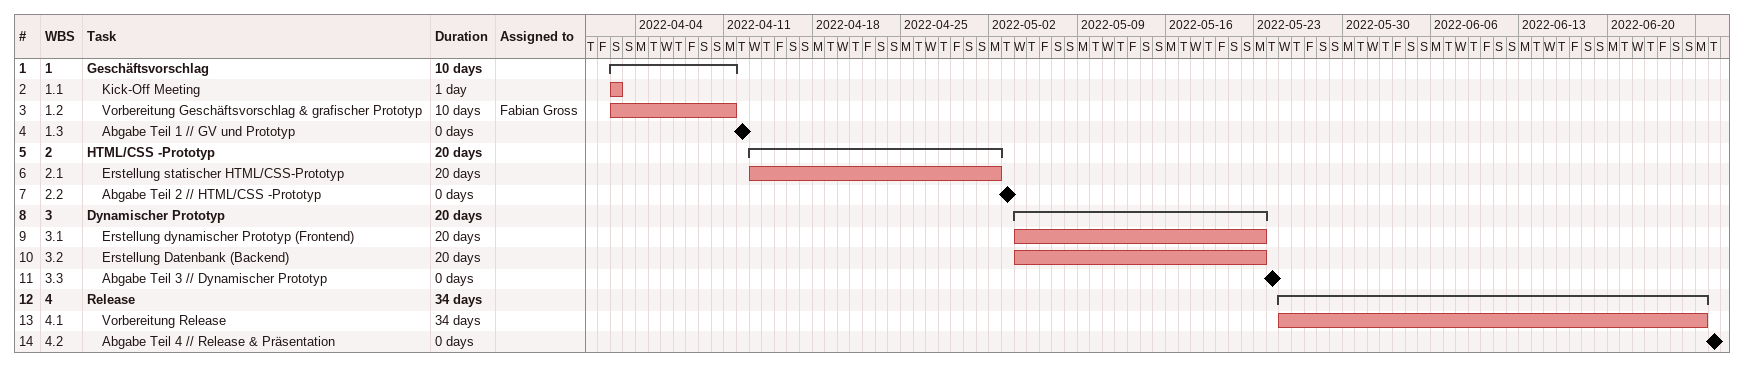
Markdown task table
| ID | WBS | Task | Duration | Start | Finish | Resources |
|---|---|---|---|---|---|---|
| 1 | 1 | **Geschäftsvorschlag** | 10d | 2022-04-02 | 2022-04-11 |  |
| 2 | 1.1 | Kick-Off Meeting | 1d | 2022-04-02 | 2022-04-02 |  |
| 3 | 1.2 | Vorbereitung Geschäftsvorschlag & grafischer Prototyp | 10d | 2022-04-02 | 2022-04-11 | Fabian Gross |
| 4 | 1.3 | Abgabe Teil 1 // GV und Prototyp | 0d | 2022-04-12 | 2022-04-12 |  |
| 5 | 2 | **HTML/CSS -Prototyp** | 20d | 2022-04-13 | 2022-05-02 |  |
| 6 | 2.1 | Erstellung statischer HTML/CSS-Prototyp | 20d | 2022-04-13 | 2022-05-02 |  |
| 7 | 2.2 | Abgabe Teil 2 // HTML/CSS -Prototyp | 0d | 2022-05-03 | 2022-05-03 |  |
| 8 | 3 | **Dynamischer Prototyp** | 20d | 2022-05-04 | 2022-05-23 |  |
| 9 | 3.1 | Erstellung dynamischer Prototyp (Frontend) | 20d | 2022-05-04 | 2022-05-23 |  |
| 10 | 3.2 | Erstellung Datenbank (Backend) | 20d | 2022-05-04 | 2022-05-23 |  |
| 11 | 3.3 | Abgabe Teil 3 // Dynamischer Prototyp | 0d | 2022-05-24 | 2022-05-24 |  |
| 12 | 4 | **Release** | 34d | 2022-05-25 | 2022-06-27 |  |
| 13 | 4.1 | Vorbereitung Release | 34d | 2022-05-25 | 2022-06-27 |  |
| 14 | 4.2 | Abgabe Teil 4 // Release & Präsentation | 0d | 2022-06-28 | 2022-06-28 |  |
